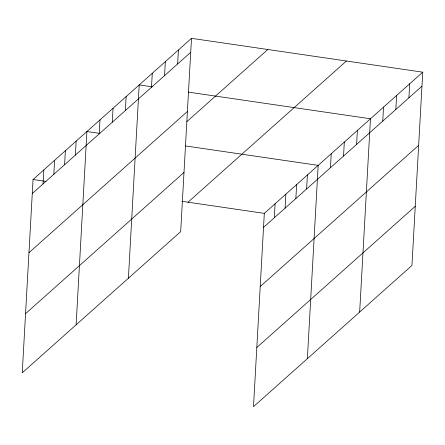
<?xml version="1.0" encoding="UTF-8"?>
<svg xmlns="http://www.w3.org/2000/svg" width="445" height="445" viewBox="0 0 445 445"><rect width="100%" height="100%" fill="white"/><g stroke="black" fill="none" stroke-linecap="round" stroke-linejoin="round"><path stroke-width="0.67" d="M191.495 38.331L33.058 179.524L22.25 372.821L180.687 231.628L191.495 38.331L422.75 72.179L411.942 265.476L253.505 406.669L264.313 213.372L422.75 72.179M43.048 183.913L43.833 169.923M53.823 174.312L54.607 160.322M64.597 164.711L65.376 150.721M75.372 155.11L76.151 141.121M76.117 324.817L86.925 131.52L99.869 133.411M99.213 133.856L99.997 119.872M112.285 122.208L113.069 108.224M125.357 110.56L126.141 96.571M128.405 278.225L139.207 84.923L152.157 86.82M151.5 87.264L152.279 73.275M164.567 75.617L165.351 61.627M177.638 63.969L178.423 49.979M274.304 217.761L275.088 203.771M285.078 208.154L285.862 194.17M295.853 198.553L296.637 184.569M306.627 188.953L307.406 174.968M307.373 358.664L318.181 165.368L185.609 145.96M330.474 167.704L331.252 153.714M343.54 156.056L344.324 142.066M356.612 144.408L357.396 130.418M359.66 312.067L370.468 118.771L188.268 92.104M382.756 121.112L383.534 107.123M395.828 109.459L396.606 95.475M408.899 97.811L409.678 83.827M32.274 193.514L190.71 52.315M28.97 252.688L187.401 111.489M186.867 121.63L267.807 49.501M25.56 313.653L183.996 172.454M188.001 202.202L346.433 61.01M263.535 227.362L421.966 86.163M260.225 286.53L418.662 145.337M256.815 347.495L415.252 206.302M33.058 179.524L46.002 181.421M181.899 201.307L264.313 213.372"/></g></svg>
